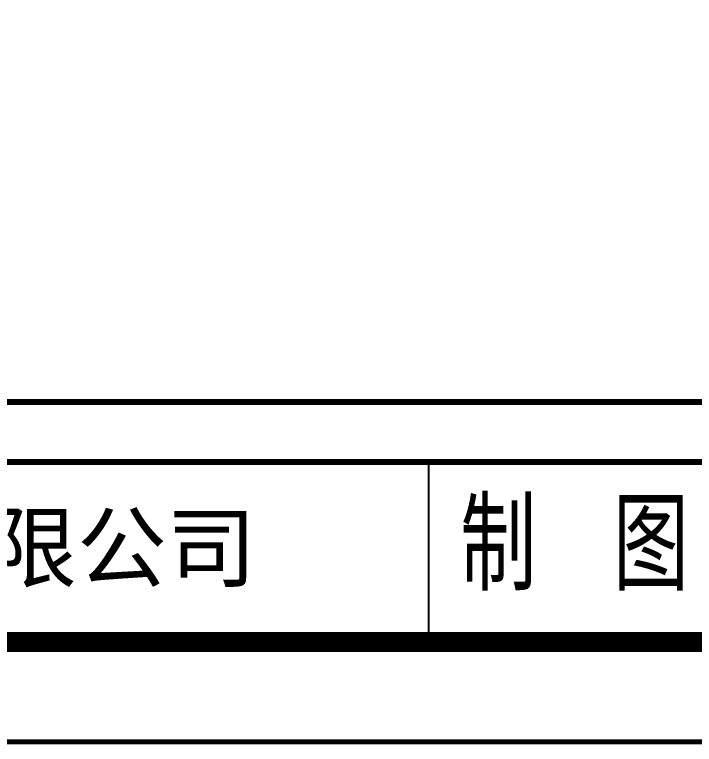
# Model space of a CAD drawing. Extents: x -27 to 2779, y -202 to 95.
# Drawn here: x 547.75 to 581.73, y -202.12 to -165.62 of the extents above; entities that cross this region are included whole.
import ezdxf

# ---------------------------------------------------------------- set-up
doc = ezdxf.new("R2010")
doc.units = 0
doc.header["$MEASUREMENT"] = 0
doc.layers.add('ZZT_TC', color=7, linetype='Continuous')
doc.styles.add('HT', font='simhei.ttf')
doc.styles.add('LZ_FONT', font='simfang.ttf', dxfattribs={"width": 0.7, "height": 8})

# ---------------------------------------------------------------- blocks, each defined once
blk = doc.blocks.new('block3', base_point=(27, 229))
blk.add_line((123.456, 5), (123.456, 14))
for points, const_width in [([(0, 0), (210, 0), (210, 297), (0, 297)], 0.25), ([(25, 5), (205, 5), (205, 292), (25, 292)], 1), ([(27, 265), (203, 265), (203, 17), (27, 17)], 0.3)]:
    blk.add_lwpolyline(points, close=True, dxfattribs=dict(const_width=const_width))
at = {"const_width": 0.3}
blk.add_lwpolyline([(25, 14), (205, 14)], dxfattribs=at)
at = {"style": 'LZ_FONT', "width": 0.7}
blk.add_text('制  图', height=4, dxfattribs=at).set_placement((125.024, 8))
at = {"style": 'HT'}
blk.add_text('广西昇龙工程勘察设计检测有限公司', height=3.28652, dxfattribs=at).set_placement((43.103, 8.078))

msp = doc.modelspace()

# ---------------------------------------------------------------- linework, layer by layer
at = {"layer": 'ZZT_TC', "color": 7, "const_width": 0.3, "flags": 128}
msp.add_lwpolyline([(472, 27), (648, 27), (648, -185), (472, -185)], close=True, dxfattribs=at)

# ---------------------------------------------------------------- block references
at = {"layer": 'ZZT_TC'}
msp.add_blockref('block3', (472, 27), dxfattribs=at)

doc.saveas('drawing.dxf')
